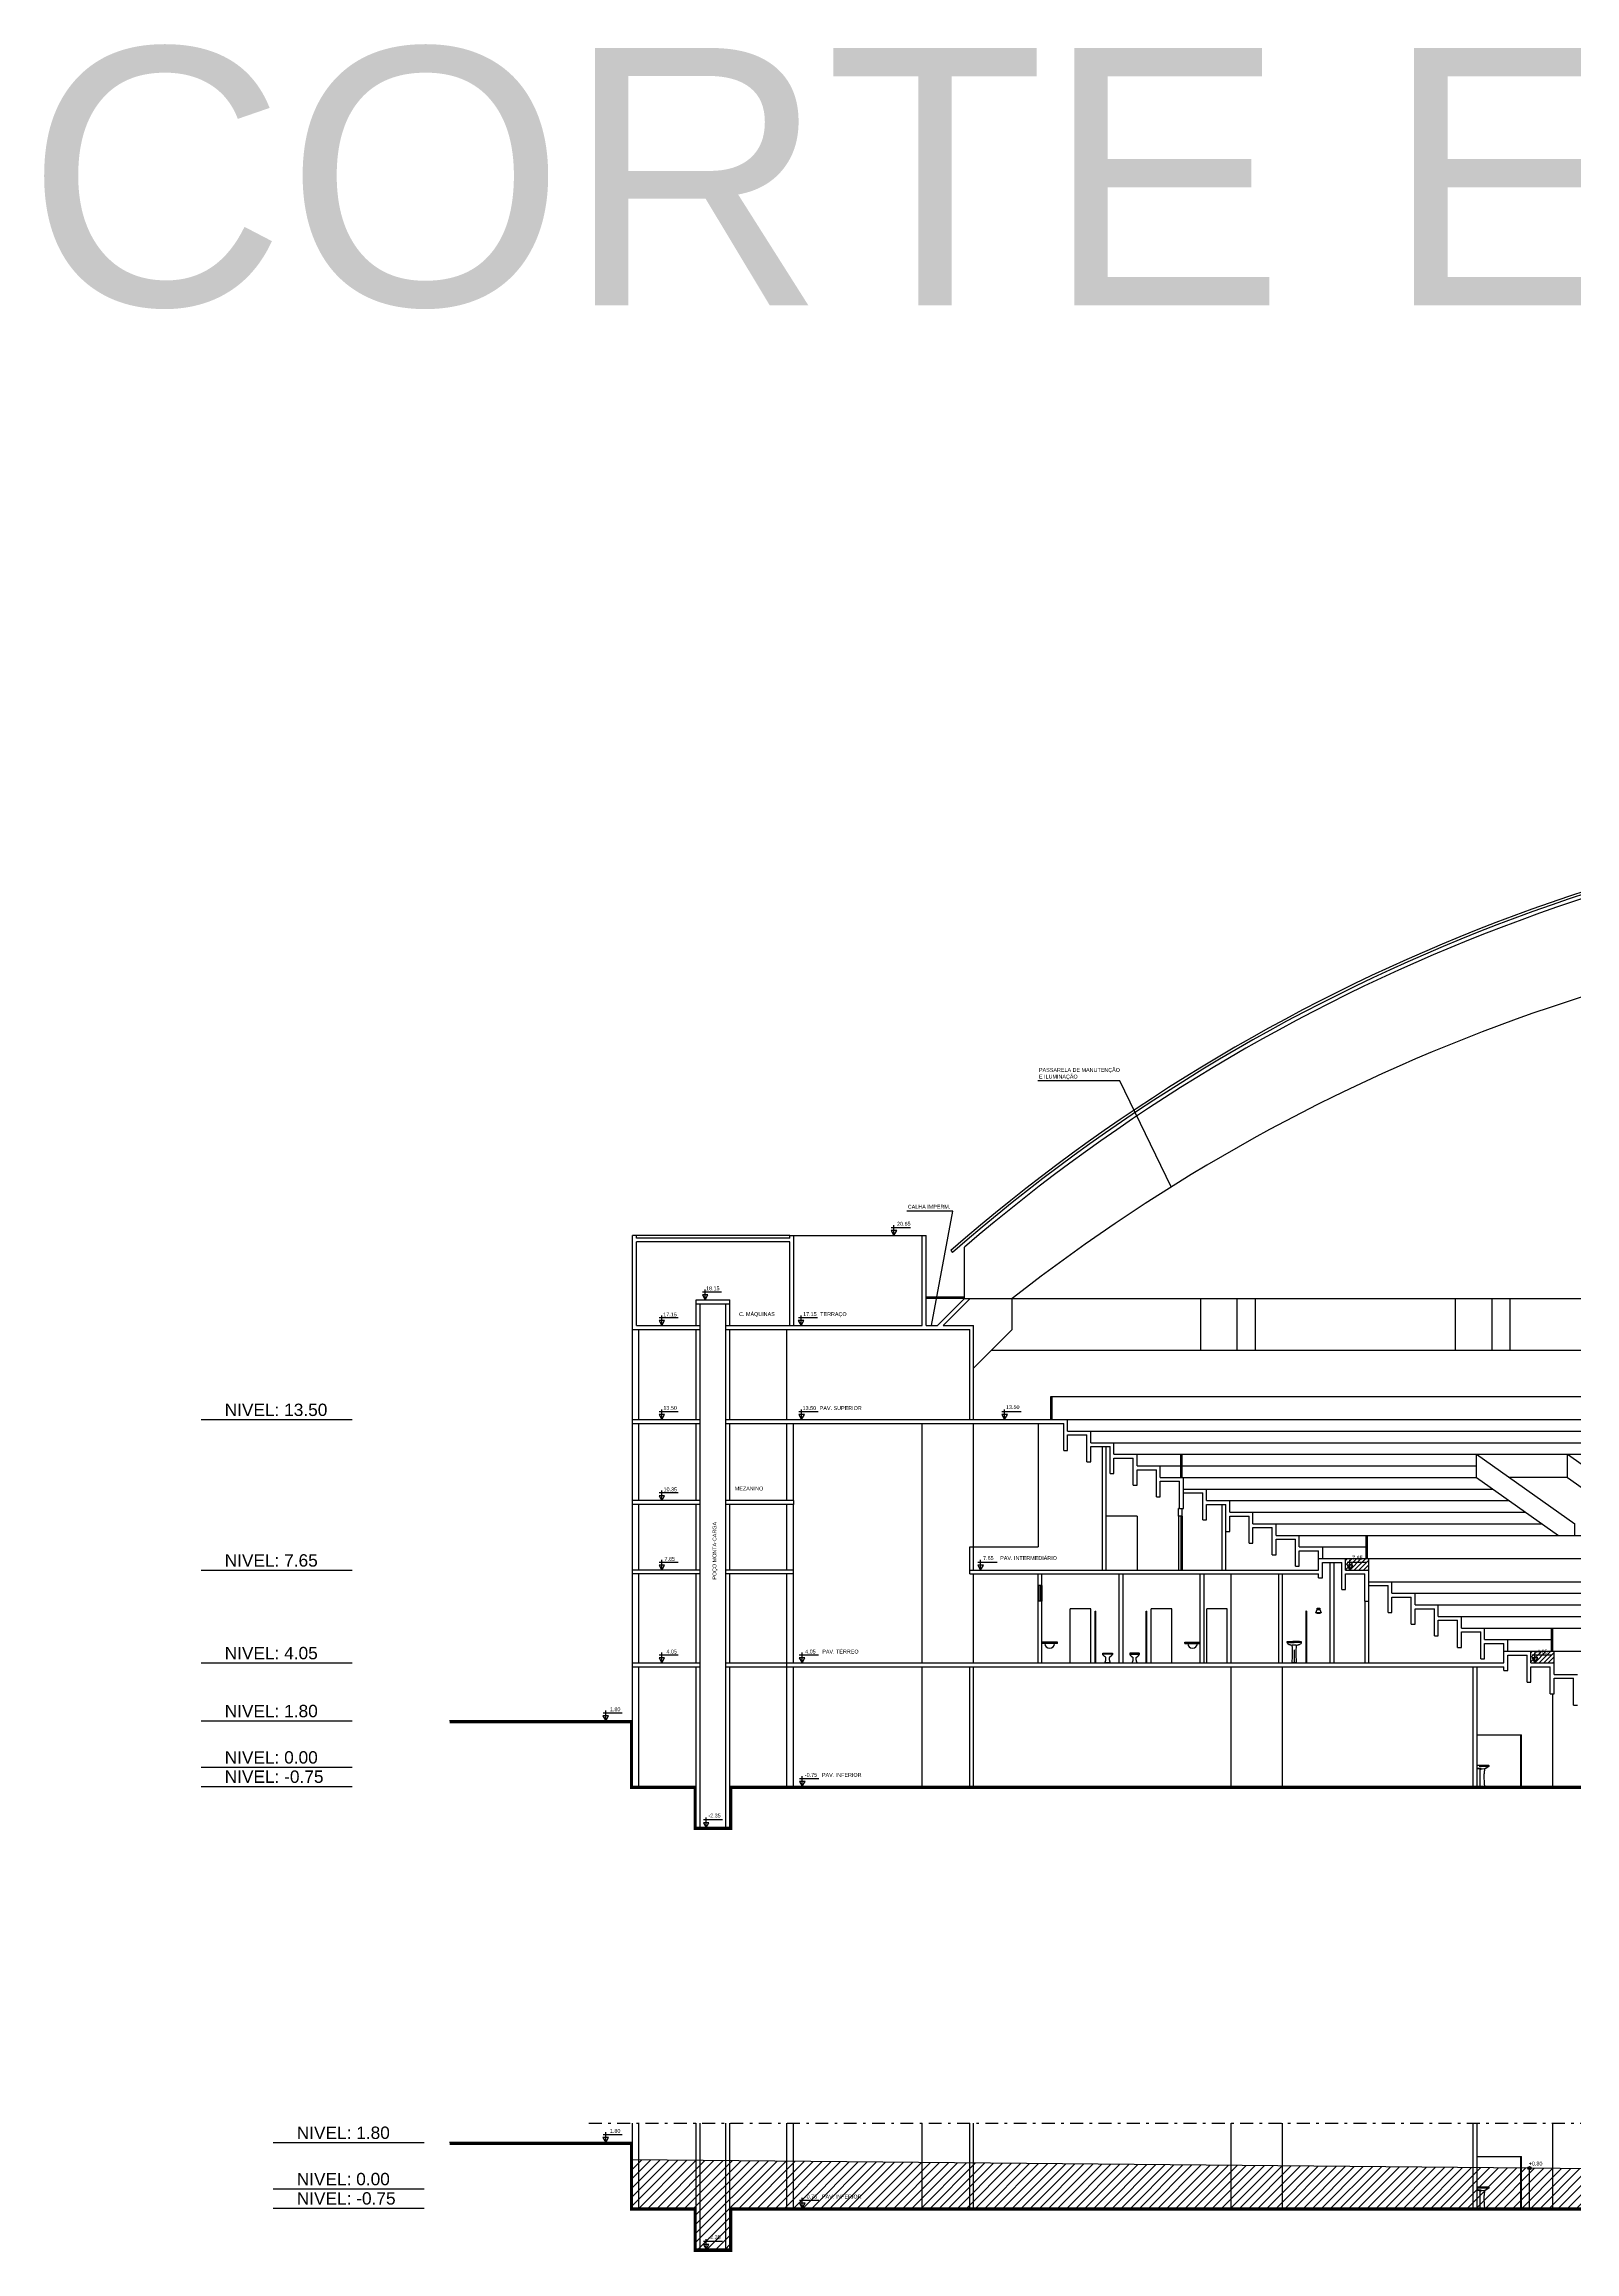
# Model space of a CAD drawing. Extents: x -748 to 161, y 105 to 425.
# Drawn here: x -359.4 to -299.9, y 211.8 to 297.6 of the extents above; entities that cross this region are included whole.
import ezdxf

# ---------------------------------------------------------------- set-up
doc = ezdxf.new("R2010")
doc.units = 0
doc.header["$LTSCALE"] = 2
doc.header["$MEASUREMENT"] = 0
doc.linetypes.add('DASHDOT', pattern=[1, 0.5, -0.25, 0, -0.25])
doc.layers.get('0').update_dxf_attribs({"linetype": 'CONTINUOUS'})
for name, color, linetype in [('01', 1, 'CONTINUOUS'), ('02', 2, 'CONTINUOUS'), ('03', 3, 'CONTINUOUS'), ('04', 4, 'CONTINUOUS'), ('ATERRO-CORTE', 1, 'CONTINUOUS'), ('HACHURAS-ARY', 9, 'CONTINUOUS'), ('NOVOSNIVEIS', 30, 'CONTINUOUS'), ('PAREDE-ALTA-ARY', 1, 'CONTINUOUS'), ('PUXA-CORTE', 153, 'CONTINUOUS'), ('TEXTO--0-20', 25, 'CONTINUOUS')]:
    doc.layers.add(name, color=color, linetype=linetype)
doc.styles.add('ARIAL', font='arial.ttf', dxfattribs={"height": 0.5})
doc.styles.add('REGUA60', font='arial.ttf')
pattern_1 = [(45, (-351.97184, 0), (-0.08838835, 0.08838835), [])]

# ---------------------------------------------------------------- blocks, each defined once
blk = doc.blocks.new('VASO-VIS')
blk.add_lwpolyline([(-0.047, 0), (-0.052, 0), (-0.058, 0), (-0.063, 0), (-0.069, 0), (-0.073, 0), (-0.078, 0), (-0.082, 0), (-0.085, 0), (-0.088, 0), (-0.09, 0), (-0.091, 0), (-0.092, 0), (-0.093, 0), (-0.094, 0), (-0.094, 0.001), (-0.095, 0.001), (-0.095, 0.001), (-0.096, 0.002), (-0.097, 0.002), (-0.097, 0.003), (-0.098, 0.004), (-0.098, 0.004), (-0.099, 0.005), (-0.099, 0.005), (-0.099, 0.006), (-0.099, 0.006), (-0.099, 0.007), (-0.099, 0.007), (-0.099, 0.007), (-0.099, 0.008), (-0.099, 0.009), (-0.099, 0.009), (-0.098, 0.01), (-0.098, 0.012), (-0.097, 0.013), (-0.097, 0.014), (-0.096, 0.015), (-0.095, 0.017), (-0.095, 0.018), (-0.094, 0.02), (-0.093, 0.021), (-0.093, 0.022), (-0.092, 0.024), (-0.092, 0.025), (-0.091, 0.026), (-0.091, 0.027), (-0.09, 0.029), (-0.089, 0.03), (-0.089, 0.031), (-0.088, 0.033), (-0.088, 0.034), (-0.087, 0.035), (-0.087, 0.036), (-0.086, 0.038), (-0.086, 0.039), (-0.085, 0.04), (-0.085, 0.041), (-0.085, 0.043), (-0.084, 0.044), (-0.084, 0.045), (-0.083, 0.046), (-0.083, 0.048), (-0.082, 0.049), (-0.082, 0.05), (-0.081, 0.051), (-0.081, 0.053), (-0.081, 0.054), (-0.08, 0.055), (-0.08, 0.056), (-0.079, 0.058), (-0.079, 0.059), (-0.078, 0.06), (-0.078, 0.061), (-0.078, 0.063), (-0.077, 0.064), (-0.077, 0.065), (-0.077, 0.066), (-0.076, 0.068), (-0.076, 0.069), (-0.075, 0.07), (-0.075, 0.071), (-0.075, 0.073), (-0.074, 0.074), (-0.074, 0.075), (-0.074, 0.076), (-0.073, 0.078), (-0.073, 0.079), (-0.073, 0.08), (-0.072, 0.081), (-0.072, 0.083), (-0.072, 0.084), (-0.071, 0.085), (-0.071, 0.086), (-0.071, 0.088), (-0.071, 0.089), (-0.07, 0.09), (-0.07, 0.091), (-0.07, 0.093), (-0.069, 0.094), (-0.069, 0.095), (-0.069, 0.096), (-0.069, 0.098), (-0.068, 0.099), (-0.068, 0.1), (-0.068, 0.101), (-0.068, 0.102), (-0.067, 0.104), (-0.067, 0.105), (-0.067, 0.106), (-0.067, 0.107), (-0.067, 0.109), (-0.066, 0.11), (-0.066, 0.111), (-0.066, 0.113), (-0.066, 0.114), (-0.066, 0.115), (-0.065, 0.116), (-0.065, 0.117), (-0.065, 0.119), (-0.065, 0.12), (-0.065, 0.121), (-0.065, 0.122), (-0.064, 0.124), (-0.064, 0.125), (-0.064, 0.126), (-0.064, 0.128), (-0.064, 0.129), (-0.063, 0.13), (-0.063, 0.131), (-0.063, 0.133), (-0.063, 0.134), (-0.063, 0.135), (-0.063, 0.136), (-0.063, 0.138), (-0.063, 0.139), (-0.062, 0.14), (-0.062, 0.141), (-0.062, 0.142), (-0.062, 0.144), (-0.062, 0.145), (-0.062, 0.146), (-0.062, 0.147), (-0.062, 0.149), (-0.062, 0.15), (-0.062, 0.151), (-0.062, 0.152), (-0.062, 0.154), (-0.062, 0.155), (-0.062, 0.156), (-0.062, 0.158), (-0.062, 0.159), (-0.061, 0.16), (-0.061, 0.161), (-0.061, 0.163), (-0.061, 0.164), (-0.061, 0.165), (-0.061, 0.166), (-0.061, 0.168), (-0.061, 0.169), (-0.061, 0.17), (-0.062, 0.171), (-0.062, 0.172), (-0.062, 0.174), (-0.062, 0.175), (-0.062, 0.176), (-0.062, 0.177), (-0.062, 0.179), (-0.062, 0.18), (-0.062, 0.181), (-0.062, 0.182), (-0.062, 0.184), (-0.062, 0.185), (-0.062, 0.186), (-0.062, 0.188), (-0.063, 0.189), (-0.063, 0.19), (-0.063, 0.191), (-0.063, 0.193), (-0.064, 0.194), (-0.064, 0.195), (-0.064, 0.196), (-0.065, 0.198), (-0.065, 0.199), (-0.066, 0.2), (-0.066, 0.201), (-0.066, 0.202), (-0.067, 0.204), (-0.067, 0.205), (-0.068, 0.206), (-0.068, 0.207), (-0.069, 0.208), (-0.07, 0.209), (-0.07, 0.21), (-0.071, 0.211), (-0.071, 0.212), (-0.072, 0.212), (-0.073, 0.213), (-0.074, 0.214), (-0.074, 0.215), (-0.075, 0.216), (-0.076, 0.217), (-0.077, 0.218), (-0.078, 0.219), (-0.08, 0.22), (-0.081, 0.221), (-0.082, 0.222), (-0.084, 0.224), (-0.085, 0.225), (-0.087, 0.226), (-0.089, 0.227), (-0.091, 0.228), (-0.093, 0.23), (-0.095, 0.231), (-0.098, 0.233), (-0.101, 0.235), (-0.105, 0.238), (-0.11, 0.241), (-0.114, 0.245), (-0.12, 0.249), (-0.125, 0.254), (-0.131, 0.258), (-0.136, 0.263), (-0.142, 0.269), (-0.147, 0.274), (-0.153, 0.28), (-0.158, 0.286), (-0.163, 0.292), (-0.167, 0.298), (-0.171, 0.303), (-0.175, 0.308), (-0.178, 0.313), (-0.181, 0.317), (-0.183, 0.321), (-0.184, 0.324), (-0.186, 0.326), (-0.186, 0.328), (-0.187, 0.33), (-0.187, 0.331), (-0.188, 0.332), (-0.188, 0.333), (-0.188, 0.333), (-0.188, 0.334), (-0.188, 0.334), (-0.188, 0.335), (-0.188, 0.336), (-0.188, 0.336), (-0.188, 0.337), (-0.187, 0.339), (-0.187, 0.34), (-0.187, 0.342), (-0.187, 0.344), (-0.187, 0.346), (-0.187, 0.348), (-0.186, 0.351), (-0.186, 0.353), (-0.186, 0.355), (-0.186, 0.358), (-0.185, 0.36), (-0.185, 0.362), (-0.185, 0.364), (-0.185, 0.366), (-0.185, 0.367), (-0.184, 0.369), (-0.184, 0.37), (-0.184, 0.371), (-0.184, 0.372), (-0.184, 0.373), (-0.184, 0.374), (-0.184, 0.375), (-0.184, 0.375), (-0.183, 0.376), (-0.183, 0.376), (-0.183, 0.377), (-0.183, 0.377), (-0.182, 0.378), (-0.182, 0.378), (-0.181, 0.378), (-0.181, 0.379), (-0.18, 0.379), (-0.18, 0.379), (-0.179, 0.38), (-0.179, 0.38), (-0.177, 0.38), (-0.174, 0.38), (-0.171, 0.38), (-0.165, 0.38), (-0.157, 0.38), (-0.147, 0.38), (-0.135, 0.38), (-0.12, 0.38), (-0.103, 0.38), (-0.084, 0.38), (-0.064, 0.38), (-0.044, 0.38), (-0.022, 0.38), (0, 0.38), (0.021, 0.38), (0.043, 0.38), (0.063, 0.38), (0.083, 0.38), (0.101, 0.38), (0.118, 0.38), (0.133, 0.38), (0.145, 0.38), (0.155, 0.38), (0.163, 0.38), (0.169, 0.38), (0.173, 0.38), (0.176, 0.38), (0.178, 0.38), (0.179, 0.38), (0.18, 0.379), (0.181, 0.379), (0.182, 0.379), (0.182, 0.378), (0.183, 0.378), (0.183, 0.378), (0.184, 0.377), (0.184, 0.377), (0.184, 0.376), (0.185, 0.376), (0.185, 0.375), (0.185, 0.375), (0.185, 0.374), (0.185, 0.373), (0.185, 0.372), (0.185, 0.371), (0.186, 0.37), (0.186, 0.368), (0.186, 0.367), (0.186, 0.365), (0.186, 0.363), (0.186, 0.361), (0.187, 0.358), (0.187, 0.356), (0.187, 0.354), (0.187, 0.352), (0.188, 0.35), (0.188, 0.348), (0.188, 0.346), (0.188, 0.344), (0.188, 0.342), (0.188, 0.341), (0.189, 0.34), (0.189, 0.338), (0.189, 0.337), (0.189, 0.337), (0.189, 0.336), (0.189, 0.335), (0.189, 0.334), (0.189, 0.334), (0.189, 0.333), (0.189, 0.332), (0.188, 0.331), (0.188, 0.33), (0.188, 0.328), (0.187, 0.326), (0.185, 0.324), (0.184, 0.321), (0.182, 0.317), (0.179, 0.313), (0.176, 0.308), (0.172, 0.303), (0.168, 0.298), (0.164, 0.292), (0.159, 0.286), (0.154, 0.28), (0.149, 0.274), (0.143, 0.269), (0.137, 0.263), (0.132, 0.258), (0.126, 0.254), (0.121, 0.249), (0.116, 0.245), (0.111, 0.241), (0.106, 0.238), (0.103, 0.235), (0.099, 0.233), (0.096, 0.231), (0.094, 0.23), (0.092, 0.228), (0.09, 0.227), (0.088, 0.226), (0.086, 0.225), (0.085, 0.224), (0.083, 0.222), (0.082, 0.221), (0.081, 0.22), (0.08, 0.219), (0.078, 0.218), (0.077, 0.217), (0.076, 0.216), (0.076, 0.215), (0.075, 0.214), (0.074, 0.213), (0.073, 0.212), (0.073, 0.212), (0.072, 0.211), (0.071, 0.21), (0.071, 0.209), (0.07, 0.208), (0.07, 0.207), (0.069, 0.206), (0.069, 0.205), (0.068, 0.204), (0.068, 0.202), (0.067, 0.201), (0.067, 0.2), (0.066, 0.199), (0.066, 0.198), (0.066, 0.196), (0.065, 0.195), (0.065, 0.194), (0.065, 0.193), (0.064, 0.191), (0.064, 0.19), (0.064, 0.189), (0.064, 0.188), (0.063, 0.186), (0.063, 0.185), (0.063, 0.184), (0.063, 0.182), (0.063, 0.181), (0.063, 0.18), (0.063, 0.179), (0.063, 0.177), (0.063, 0.176), (0.063, 0.175), (0.063, 0.174), (0.063, 0.172), (0.063, 0.171), (0.063, 0.17), (0.063, 0.169), (0.063, 0.168), (0.063, 0.166), (0.063, 0.165), (0.063, 0.164), (0.063, 0.163), (0.063, 0.161), (0.063, 0.16), (0.063, 0.159), (0.063, 0.158), (0.063, 0.156), (0.063, 0.155), (0.063, 0.154), (0.063, 0.152), (0.063, 0.151), (0.063, 0.15), (0.063, 0.149), (0.063, 0.147), (0.063, 0.146), (0.063, 0.145), (0.063, 0.144), (0.063, 0.142), (0.064, 0.141), (0.064, 0.14), (0.064, 0.139), (0.064, 0.138), (0.064, 0.136), (0.064, 0.135), (0.064, 0.134), (0.064, 0.133), (0.065, 0.131), (0.065, 0.13), (0.065, 0.129), (0.065, 0.128), (0.065, 0.126), (0.065, 0.125), (0.066, 0.124), (0.066, 0.122), (0.066, 0.121), (0.066, 0.12), (0.066, 0.119), (0.066, 0.117), (0.067, 0.116), (0.067, 0.115), (0.067, 0.114), (0.067, 0.113), (0.067, 0.111), (0.068, 0.11), (0.068, 0.109), (0.068, 0.107), (0.068, 0.106), (0.068, 0.105), (0.069, 0.104), (0.069, 0.102), (0.069, 0.101), (0.069, 0.1), (0.07, 0.099), (0.07, 0.098), (0.07, 0.096), (0.07, 0.095), (0.071, 0.094), (0.071, 0.093), (0.071, 0.091), (0.072, 0.09), (0.072, 0.089), (0.072, 0.088), (0.072, 0.086), (0.073, 0.085), (0.073, 0.084), (0.073, 0.083), (0.073, 0.081), (0.074, 0.08), (0.074, 0.079), (0.074, 0.078), (0.075, 0.076), (0.075, 0.075), (0.075, 0.074), (0.076, 0.073), (0.076, 0.071), (0.077, 0.07), (0.077, 0.069), (0.077, 0.068), (0.078, 0.066), (0.078, 0.065), (0.078, 0.064), (0.079, 0.063), (0.079, 0.061), (0.08, 0.06), (0.08, 0.059), (0.08, 0.058), (0.081, 0.056), (0.081, 0.055), (0.082, 0.054), (0.082, 0.053), (0.083, 0.051), (0.083, 0.05), (0.084, 0.049), (0.084, 0.048), (0.084, 0.046), (0.085, 0.045), (0.085, 0.044), (0.086, 0.043), (0.086, 0.041), (0.087, 0.04), (0.087, 0.039), (0.088, 0.038), (0.088, 0.036), (0.089, 0.035), (0.089, 0.034), (0.09, 0.033), (0.09, 0.031), (0.091, 0.03), (0.091, 0.029), (0.092, 0.027), (0.092, 0.026), (0.093, 0.025), (0.093, 0.024), (0.094, 0.022), (0.095, 0.021), (0.095, 0.02), (0.096, 0.018), (0.097, 0.017), (0.097, 0.015), (0.098, 0.014), (0.098, 0.013), (0.099, 0.012), (0.099, 0.01), (0.1, 0.009), (0.1, 0.009), (0.1, 0.008), (0.101, 0.007), (0.101, 0.007), (0.101, 0.007), (0.101, 0.006), (0.1, 0.006), (0.1, 0.005), (0.1, 0.005), (0.099, 0.004), (0.099, 0.004), (0.098, 0.003), (0.098, 0.002), (0.097, 0.002), (0.096, 0.001), (0.095, 0.001), (0.094, 0.001), (0.094, 0), (0.093, 0), (0.091, 0), (0.09, 0), (0.088, 0), (0.085, 0), (0.082, 0), (0.079, 0), (0.075, 0), (0.071, 0), (0.066, 0), (0.061, 0), (0.055, 0), (0.05, 0), (0.045, 0), (0.039, 0), (0.034, 0), (0.028, 0), (0.022, 0), (0.017, 0), (0.011, 0), (0.006, 0), (0, 0), (-0.006, 0), (-0.012, 0), (-0.017, 0), (-0.023, 0), (-0.029, 0), (-0.035, 0), (-0.041, 0)], close=True)
at = {"color": 2}
blk.add_lwpolyline([(0.189, 0.33), (0.001, 0.33), (-0.188, 0.33)], dxfattribs=at)
blk = doc.blocks.new('LAVA-LAT')
blk.add_lwpolyline([(0.303, 0.681), (0.302, 0.679, -0.226835), (0.3, 0.678), (0.294, 0.677), (0.29, 0.65), (0.285, 0.62), (0.28, 0.58), (0.275, 0.53), (0.273, 0.5), (0.27, 0.46), (0.268, 0.4), (0.268, 0.36), (0.269, 0.3), (0.274, 0.2), (0.28, 0.1), (0.288, 0.005, -0.437793), (0.283, 0), (0.128, 0), (0.128, 0.639, -0.146198), (0.114, 0.663), (0.109, 0.688, 0.06915), (0.022, 0.681), (0.007, 0.681), (0, 0.681), (0, 0.829), (0.021, 0.829, -0.119175), (0.023, 0.828, 0.106105), (0.06, 0.819), (0.451, 0.819, -0.314645), (0.458, 0.814), (0.467, 0.789, -0.215564), (0.466, 0.785), (0.46, 0.78), (0.42, 0.75), (0.4, 0.736), (0.39, 0.73), (0.34, 0.7), (0.32, 0.69), (0.308, 0.684, 0.137424)], format="xyb", close=True)
at = {"color": 2}
for points in [[(0.158, 0.692, 0.135478), (0.125, 0.697), (0.01, 0.697), (0.01, 0.684, -0.414214), (0.007, 0.681)], [(0.125, 0.68), (0.125, 0.678, 0.414214), (0.135, 0.668, 0.414214)], [(0.294, 0.677), (0.195, 0.668), (0.133, 0.668, 0.414214), (0.128, 0.663), (0.128, 0.639)]]:
    blk.add_lwpolyline(points, format="xyb", dxfattribs=at)
blk.add_lwpolyline([(0.077, 0.788), (0.467, 0.788)], dxfattribs=at)
blk.add_arc((0.107, 0.642), 0.0457, 51.30953, 88.0442, dxfattribs=at)
blk = doc.blocks.new('CHUV-FRE')
for p, q in [((-0.05, 0.025), (0.05, 0.025)), ((-0.05, -0.025), (-0.05, 0.025)), ((0.05, 0.025), (0.05, -0.025)), ((-0.1, -0.156), (-0.05, -0.025)), ((0.1, -0.156), (-0.1, -0.156)), ((-0.1, -0.156), (-0.1, -0.164)), ((-0.05, -0.025), (0.05, -0.025)), ((0.05, -0.025), (0.1, -0.156)), ((0.1, -0.164), (0.1, -0.156))]:
    blk.add_line(p, q)
blk.add_arc((0, 0.297), 0.472, 257.77607, 282.22393)
blk = doc.blocks.new('LAVA-VIS')
at = {"color": 2}
blk.add_line((-0.2, 0.825), (0, 0.825), dxfattribs=at)
for points in [[(-0.089, 0.678, -0.012678), (-0.095, 0.678, -0.063987), (-0.099, 0.678, -0.005486), (-0.15, 0.69, -0.021251), (-0.174, 0.697, -0.014146), (-0.21, 0.71, -0.22714), (-0.276, 0.791, -0.197038), (-0.276, 0.799), (-0.268, 0.822, -0.322823), (-0.263, 0.825), (-0.2, 0.825), (-0.14, 0.83), (-0.1, 0.832), (-0.05, 0.835), (0, 0.835), (0.05, 0.835), (0.1, 0.832), (0.14, 0.83), (0.2, 0.825), (0.263, 0.825, -0.322823), (0.268, 0.822), (0.276, 0.799, -0.197038), (0.276, 0.791, -0.22714), (0.21, 0.71, -0.014146), (0.174, 0.697, -0.021251), (0.15, 0.69, -0.005486), (0.099, 0.678, -0.063987), (0.095, 0.678, -0.012678), (0.089, 0.678)], [(0.087, 0.679), (0.078, 0.64), (0.073, 0.61), (0.07, 0.58), (0.067, 0.53), (0.065, 0.5), (0.065, 0.49), (0.063, 0.43), (0.062, 0.4), (0.062, 0.35), (0.063, 0.3), (0.065, 0.25), (0.067, 0.21), (0.07, 0.16), (0.075, 0.1), (0.08, 0.05), (0.084, 0.005, -0.443716), (0.079, 0), (0, 0), (-0.079, 0, -0.443716), (-0.084, 0.005), (-0.08, 0.05), (-0.075, 0.1), (-0.07, 0.16), (-0.067, 0.21), (-0.065, 0.25), (-0.063, 0.3), (-0.062, 0.35), (-0.062, 0.4), (-0.063, 0.43), (-0.065, 0.49), (-0.065, 0.5), (-0.067, 0.53), (-0.07, 0.58), (-0.073, 0.61), (-0.078, 0.64), (-0.087, 0.679)]]:
    blk.add_lwpolyline(points, format="xyb")
for points in [[(-0.277, 0.795), (0, 0.795)], [(0.2, 0.825), (0, 0.825)], [(0.277, 0.795), (0, 0.795)]]:
    blk.add_lwpolyline(points, dxfattribs=at)
blk.add_lwpolyline([(0.089, 0.678, 0.003787), (0.07, 0.68, 0.008379), (0.039, 0.682, 0.006812), (0, 0.683, 0.006812), (-0.039, 0.682, 0.008379), (-0.07, 0.68, 0.003787), (-0.089, 0.678, -0.012678)], format="xyb", dxfattribs=at)

msp = doc.modelspace()

# ---------------------------------------------------------------- hatches: boundary and pattern name
at = {"layer": '02', "ltscale": 0.5}
h = msp.add_hatch(dxfattribs=at)
h.set_pattern_fill('ANSI31', color=256, style=0)
h.set_pattern_definition(pattern_1)
h.paths.add_polyline_path([(-300.784, 234.678), (-300.738, 234.678), (-300.738, 235.128), (-300.784, 235.128)])
h.paths.add_polyline_path([(-300.784, 235.128), (-301.638, 235.128), (-301.638, 234.678), (-300.784, 234.678)])
h.paths.add_polyline_path([(-301.582, 234.744), (-301.108, 234.744), (-301.108, 234.974), (-301.582, 234.974)], flags=24)
at = {"layer": 'ATERRO-CORTE', "ltscale": 0.5}
h = msp.add_hatch(dxfattribs=at)
h.set_pattern_fill('ANSI31', color=256, scale=2, style=0)
h.paths.add_polyline_path([(-336.584, 215.376), (-336.584, 213.448), (-334.109, 213.448), (-334.109, 211.848), (-332.709, 211.848), (-332.709, 213.448), (-209.891, 213.448), (-209.891, 213.668), (-203.941, 213.668), (-203.941, 214.448), (-221.627, 214.448, -1), (-221.754, 214.448), (-251.627, 214.448, -1.006018), (-251.754, 214.449), (-301.629, 215.047, -0.998701), (-301.755, 215.049)])
h.paths.add_polyline_path([(-329.833, 213.689), (-329.942, 213.5), (-330.05, 213.689)], flags=16)
h.paths.add_polyline_path([(-299.684, 213.689), (-299.467, 213.689), (-299.575, 213.5)], flags=16)
h.paths.add_polyline_path([(-333.566, 212.089), (-333.675, 211.9), (-333.783, 212.089)], flags=16)
h.paths.add_polyline_path([(-275.116, 214.439), (-274.898, 214.439), (-275.007, 214.25)], flags=16)
h.paths.add_polyline_path([(-241.888, 213.689), (-241.67, 213.689), (-241.779, 213.5)], flags=16)
h.paths.add_polyline_path([(-224.739, 213.689), (-224.521, 213.689), (-224.63, 213.5)], flags=16)
h.paths.add_polyline_path([(-274.34, 214.574), (-272.443, 214.574), (-272.443, 214.821), (-274.34, 214.821)], flags=24)
h.paths.add_polyline_path([(-272.378, 214.525), (-269.779, 214.525), (-269.779, 214.873), (-272.378, 214.873)], flags=24)
h.paths.add_polyline_path([(-274.898, 214.586), (-274.432, 214.586), (-274.432, 214.816), (-274.898, 214.816)], flags=24)
h.paths.add_polyline_path([(-213.955, 213.863), (-213.125, 213.863), (-213.125, 214.088), (-213.955, 214.088)], flags=24)
h.paths.add_polyline_path([(-213.955, 213.863), (-213.125, 213.863), (-213.125, 214.088), (-213.955, 214.088)], flags=8)
h.paths.add_polyline_path([(-224.552, 213.836), (-224.013, 213.836), (-224.013, 214.066), (-224.552, 214.066)], flags=24)
h.paths.add_polyline_path([(-226.508, 213.827), (-224.887, 213.827), (-224.887, 214.06), (-226.508, 214.06)], flags=24)
h.paths.add_polyline_path([(-241.711, 213.827), (-241.172, 213.827), (-241.172, 214.057), (-241.711, 214.057)], flags=24)
h.paths.add_polyline_path([(-239.611, 213.827), (-237.989, 213.827), (-237.989, 214.06), (-239.611, 214.06)], flags=24)
h.paths.add_polyline_path([(-243.785, 213.969), (-242.954, 213.969), (-242.954, 214.194), (-243.785, 214.194)], flags=24)
h.paths.add_polyline_path([(-299.525, 213.836), (-298.986, 213.836), (-298.986, 214.066), (-299.525, 214.066)], flags=24)
h.paths.add_polyline_path([(-329.873, 213.827), (-329.334, 213.827), (-329.334, 214.057), (-329.873, 214.057)], flags=24)
h.paths.add_polyline_path([(-329.225, 213.827), (-327.603, 213.827), (-327.603, 214.06), (-329.225, 214.06)], flags=24)
h.paths.add_polyline_path([(-333.618, 212.25), (-333.079, 212.25), (-333.079, 212.48), (-333.618, 212.48)], flags=24)
at = {"layer": 'HACHURAS-ARY', "ltscale": 0.5}
h = msp.add_hatch(dxfattribs=at)
h.set_pattern_fill('ANSI31', color=256, style=0)
h.set_pattern_definition(pattern_1)
h.paths.add_polyline_path([(-308.838, 238.728), (-308.838, 238.278), (-307.938, 238.278), (-307.938, 238.728)])
h.paths.add_polyline_path([(-308.776, 238.344), (-308.308, 238.344), (-308.308, 238.574), (-308.776, 238.574)], flags=24)

# ---------------------------------------------------------------- linework, layer by layer
at = {"ltscale": 0.5}
for p, q in [((-324.175, 250.69), (-324.11, 250.615)), ((-320.238, 245.028), (-220.238, 245.028)), ((-353.29, 244.128), (-347.423, 244.128)), ((-353.29, 238.278), (-347.423, 238.278)), ((-353.29, 234.678), (-347.423, 234.678)), ((-353.29, 232.428), (-347.423, 232.428)), ((-353.29, 230.628), (-347.423, 230.628)), ((-353.29, 229.878), (-347.423, 229.878)), ((-350.492, 216.048), (-344.624, 216.048)), ((-350.492, 214.248), (-344.624, 214.248)), ((-350.492, 213.498), (-344.624, 213.498))]:
    msp.add_line(p, q, dxfattribs=at)
msp.add_line((-323.634, 248.828), (-323.634, 250.828))
for centre, radius, start, end in [((-277.658, 197.351), 70.774, 92.0919, 131.09222), ((-277.658, 197.351), 70.674, 92.0919, 131.09222), ((-277.658, 197.351), 70.524, 92.09635, 130.68744), ((-278.335, 193.519), 70.334, 91.55022, 128.15272)]:
    msp.add_arc(centre, radius, start, end, dxfattribs=at)
at = {"layer": '01', "ltscale": 0.5}
for p, q in [((-303.754, 242.778), (-299.936, 240.078)), ((-303.754, 242.778), (-300.219, 242.778)), ((-303.754, 241.878), (-303.754, 242.778)), ((-300.219, 242.778), (-296.4, 240.078)), ((-300.219, 241.878), (-300.219, 242.778)), ((-303.754, 241.878), (-300.572, 239.628)), ((-300.219, 241.878), (-302.482, 241.878)), ((-300.219, 241.878), (-297.037, 239.628)), ((-307.988, 239.628), (-232.488, 239.628)), ((-299.936, 239.628), (-299.936, 240.078)), ((-308.838, 238.728), (-307.938, 238.728)), ((-307.938, 238.728), (-298.027, 238.728)), ((-307.938, 238.278), (-307.938, 238.728)), ((-300.788, 236.028), (-239.688, 236.028)), ((-301.638, 235.128), (-300.738, 235.128)), ((-300.738, 235.128), (-239.738, 235.128)), ((-300.738, 234.678), (-300.738, 235.128))]:
    msp.add_line(p, q, dxfattribs=at)
at = {"layer": '02', "ltscale": 0.5}
for p, q in [((-330.424, 251.278), (-336.384, 251.278)), ((-330.274, 251.278), (-325.284, 251.278)), ((-323.634, 248.878), (-325.134, 248.878)), ((-325.034, 248.828), (-325.134, 248.828)), ((-325.084, 248.828), (-325.084, 248.878)), ((-325.034, 248.828), (-325.034, 248.878)), ((-323.634, 248.828), (-325.034, 248.828)), ((-324.984, 248.828), (-324.984, 248.878)), ((-324.934, 248.828), (-324.934, 248.878)), ((-324.884, 248.828), (-324.884, 248.878)), ((-324.834, 248.828), (-324.834, 248.878)), ((-324.784, 248.828), (-324.784, 248.878)), ((-324.734, 248.828), (-324.734, 248.878)), ((-324.684, 248.828), (-324.684, 248.878)), ((-324.634, 248.828), (-324.634, 248.878)), ((-324.584, 248.828), (-324.584, 248.878)), ((-324.534, 248.828), (-324.534, 248.878)), ((-324.484, 248.828), (-324.484, 248.878)), ((-324.434, 248.828), (-324.434, 248.878)), ((-324.384, 248.828), (-324.384, 248.878)), ((-324.334, 248.828), (-324.334, 248.878)), ((-324.284, 248.828), (-324.284, 248.878)), ((-324.234, 248.828), (-324.234, 248.878)), ((-324.184, 248.828), (-324.184, 248.878)), ((-324.134, 248.828), (-324.134, 248.878)), ((-324.084, 248.828), (-324.084, 248.878)), ((-324.034, 248.828), (-324.034, 248.878)), ((-323.984, 248.828), (-323.984, 248.878)), ((-323.934, 248.828), (-323.934, 248.878)), ((-323.884, 248.828), (-323.884, 248.878)), ((-323.834, 248.828), (-323.834, 248.878)), ((-323.784, 248.828), (-323.784, 248.878)), ((-323.734, 248.828), (-323.734, 248.878)), ((-323.684, 248.828), (-323.684, 248.878)), ((-321.784, 248.828), (-218.691, 248.828)), ((-314.465, 246.828), (-314.465, 248.828)), ((-313.051, 246.828), (-313.051, 248.828)), ((-312.344, 246.828), (-312.344, 248.828)), ((-304.565, 246.828), (-304.565, 248.828)), ((-303.151, 246.828), (-303.151, 248.828)), ((-302.444, 246.828), (-302.444, 248.828)), ((-330.534, 244.128), (-330.534, 247.628)), ((-322.584, 246.828), (-217.891, 246.828)), ((-325.284, 234.678), (-325.284, 243.978)), ((-323.284, 239.178), (-323.284, 243.978)), ((-320.784, 243.978), (-320.784, 239.178)), ((-319.638, 244.128), (-220.838, 244.128)), ((-318.738, 243.678), (-221.738, 243.678)), ((-317.838, 243.228), (-222.638, 243.228)), ((-316.938, 242.778), (-315.238, 242.778)), ((-315.188, 242.778), (-303.754, 242.778)), ((-300.219, 242.778), (-240.256, 242.778)), ((-316.038, 242.328), (-315.238, 242.328)), ((-315.188, 242.328), (-303.754, 242.328)), ((-315.138, 241.878), (-303.754, 241.878)), ((-314.238, 241.428), (-303.118, 241.428)), ((-313.338, 240.978), (-302.482, 240.978)), ((-316.934, 240.378), (-318.134, 240.378)), ((-316.934, 240.378), (-316.934, 238.278)), ((-315.334, 240.378), (-315.334, 238.278)), ((-315.234, 240.378), (-315.234, 238.278)), ((-315.184, 240.378), (-315.184, 238.278)), ((-312.438, 240.528), (-301.845, 240.528)), ((-311.538, 240.078), (-301.209, 240.078)), ((-310.638, 239.628), (-308.038, 239.628)), ((-323.284, 239.178), (-320.784, 239.178)), ((-309.738, 239.178), (-308.038, 239.178)), ((-323.284, 234.678), (-323.284, 238.128)), ((-320.784, 237.078), (-320.784, 237.678)), ((-320.734, 237.078), (-320.734, 237.678)), ((-320.684, 237.678), (-320.684, 237.078)), ((-320.634, 237.678), (-320.634, 237.078)), ((-313.284, 234.678), (-313.284, 238.128)), ((-307.038, 237.828), (-298.027, 237.828)), ((-318.734, 236.778), (-319.534, 236.778)), ((-319.534, 234.678), (-319.534, 236.778)), ((-318.734, 234.678), (-318.734, 236.778)), ((-318.564, 236.678), (-318.534, 236.678)), ((-318.564, 234.678), (-318.564, 236.678)), ((-318.534, 234.678), (-318.534, 236.678)), ((-316.584, 234.678), (-316.584, 236.678)), ((-316.584, 236.678), (-316.554, 236.678)), ((-316.554, 234.678), (-316.554, 236.678)), ((-315.584, 236.778), (-316.384, 236.778)), ((-316.384, 234.678), (-316.384, 236.778)), ((-315.584, 234.678), (-315.584, 236.778)), ((-314.234, 234.678), (-314.234, 236.778)), ((-313.434, 236.778), (-314.234, 236.778)), ((-313.434, 234.678), (-313.434, 236.778)), ((-310.354, 236.678), (-310.384, 236.678)), ((-310.384, 236.678), (-310.384, 234.678)), ((-310.354, 236.678), (-310.354, 234.678)), ((-306.138, 237.378), (-297.39, 237.378)), ((-305.238, 236.928), (-296.754, 236.928)), ((-304.338, 236.478), (-296.118, 236.478)), ((-303.438, 236.028), (-300.838, 236.028)), ((-320.034, 235.478), (-320.634, 235.478)), ((-320.034, 235.428), (-320.634, 235.428)), ((-320.034, 235.428), (-320.034, 235.478)), ((-315.084, 235.428), (-315.084, 235.478)), ((-315.084, 235.478), (-314.484, 235.478)), ((-315.084, 235.428), (-314.484, 235.428)), ((-310.834, 235.179), (-310.834, 234.678)), ((-302.538, 235.578), (-300.838, 235.578)), ((-325.284, 229.878), (-325.284, 234.528)), ((-300.784, 229.878), (-300.784, 233.478)), ((-303.734, 231.878), (-302.004, 231.878)), ((-302.034, 229.878), (-302.034, 231.878)), ((-302.004, 229.878), (-302.004, 231.878)), ((-325.284, 213.498), (-325.284, 216.8)), ((-300.784, 213.498), (-300.784, 216.8)), ((-303.734, 215.498), (-302.004, 215.498)), ((-302.034, 213.498), (-302.034, 215.498)), ((-302.004, 213.498), (-302.004, 215.498))]:
    msp.add_line(p, q, dxfattribs=at)
for centre, end in [((-320.334, 235.428), 360), ((-314.784, 235.428), 0)]:
    msp.add_arc(centre, 0.187, 180, end, dxfattribs=at)
at = {"layer": '03', "ltscale": 0.5}
for p, q in [((-336.534, 247.628), (-336.534, 251.278)), ((-336.384, 251.278), (-336.534, 251.278)), ((-336.384, 251.178), (-336.384, 251.278)), ((-330.424, 251.178), (-330.424, 251.278)), ((-330.424, 251.278), (-330.274, 251.278)), ((-330.274, 247.778), (-330.274, 251.278)), ((-325.284, 247.778), (-325.284, 251.278)), ((-325.284, 251.278), (-325.134, 251.278)), ((-325.134, 247.778), (-325.134, 251.278)), ((-330.424, 251.178), (-336.384, 251.178)), ((-336.384, 247.778), (-336.384, 251.028)), ((-330.424, 251.028), (-336.384, 251.028)), ((-330.424, 247.778), (-330.424, 251.028)), ((-334.059, 248.778), (-332.759, 248.778)), ((-324.684, 247.778), (-323.634, 248.828)), ((-324.472, 247.778), (-323.422, 248.828)), ((-323.634, 248.828), (-321.784, 248.828)), ((-321.784, 247.628), (-321.784, 248.828)), ((-334.059, 248.628), (-332.759, 248.628)), ((-333.909, 228.278), (-333.909, 248.628)), ((-332.909, 228.278), (-332.909, 248.628)), ((-336.534, 229.878), (-336.534, 247.628)), ((-336.534, 247.628), (-333.909, 247.628)), ((-336.384, 247.778), (-333.909, 247.778)), ((-332.909, 247.778), (-325.284, 247.778)), ((-332.909, 247.628), (-325.284, 247.628)), ((-325.284, 247.628), (-323.434, 247.628)), ((-325.134, 247.778), (-324.684, 247.778)), ((-324.472, 247.778), (-323.284, 247.778)), ((-323.434, 244.128), (-323.434, 247.628)), ((-323.284, 244.128), (-323.284, 247.778)), ((-323.284, 246.128), (-321.784, 247.628)), ((-320.288, 244.128), (-320.288, 245.028)), ((-320.288, 245.028), (-320.238, 245.028)), ((-320.238, 244.128), (-320.238, 245.028)), ((-336.534, 244.128), (-333.909, 244.128)), ((-336.534, 243.978), (-333.909, 243.978)), ((-332.909, 244.128), (-319.638, 244.128)), ((-332.909, 243.978), (-319.788, 243.978)), ((-330.284, 240.978), (-330.284, 243.978)), ((-319.788, 242.928), (-319.788, 243.978)), ((-319.638, 243.678), (-319.638, 244.128)), ((-319.638, 243.678), (-318.738, 243.678)), ((-318.738, 243.228), (-318.738, 243.678)), ((-319.788, 242.928), (-319.638, 242.928)), ((-319.638, 243.528), (-318.888, 243.528)), ((-319.638, 242.928), (-319.638, 243.528)), ((-318.888, 242.478), (-318.888, 243.528)), ((-318.738, 243.228), (-317.838, 243.228)), ((-318.738, 242.478), (-318.738, 243.078)), ((-318.738, 243.078), (-317.988, 243.078)), ((-318.284, 238.278), (-318.284, 243.078)), ((-318.134, 238.278), (-318.134, 243.078)), ((-317.988, 242.028), (-317.988, 243.078)), ((-317.838, 242.778), (-317.838, 243.228)), ((-317.838, 242.778), (-316.938, 242.778)), ((-316.938, 242.328), (-316.938, 242.778)), ((-315.238, 242.778), (-315.188, 242.778)), ((-315.238, 241.878), (-315.238, 242.778)), ((-315.188, 241.878), (-315.188, 242.778)), ((-318.888, 242.478), (-318.738, 242.478)), ((-317.988, 242.028), (-317.838, 242.028)), ((-317.838, 242.628), (-317.088, 242.628)), ((-317.838, 242.028), (-317.838, 242.628)), ((-317.088, 241.578), (-317.088, 242.628)), ((-316.938, 242.328), (-316.038, 242.328)), ((-316.938, 242.178), (-316.188, 242.178)), ((-316.938, 241.578), (-316.938, 242.178)), ((-316.188, 241.128), (-316.188, 242.178)), ((-316.038, 241.878), (-316.038, 242.328)), ((-316.038, 241.878), (-315.138, 241.878)), ((-315.138, 240.678), (-315.138, 241.878)), ((-333.909, 240.978), (-336.534, 240.978)), ((-330.284, 240.978), (-332.909, 240.978)), ((-330.284, 240.978), (-330.284, 240.828)), ((-317.088, 241.578), (-316.938, 241.578)), ((-316.188, 241.128), (-316.038, 241.128)), ((-316.038, 241.128), (-316.038, 241.728)), ((-316.038, 241.728), (-315.288, 241.728)), ((-315.288, 240.678), (-315.288, 241.728)), ((-315.138, 241.428), (-314.238, 241.428)), ((-315.138, 241.278), (-314.388, 241.278)), ((-314.388, 240.228), (-314.388, 241.278)), ((-314.238, 240.978), (-314.238, 241.428)), ((-314.238, 240.978), (-313.338, 240.978)), ((-313.338, 240.528), (-313.338, 240.978)), ((-333.909, 240.828), (-336.534, 240.828)), ((-330.284, 240.828), (-332.909, 240.828)), ((-330.284, 234.678), (-330.284, 240.828)), ((-315.288, 240.678), (-315.334, 240.678)), ((-315.334, 240.378), (-315.334, 240.678)), ((-315.184, 240.378), (-315.334, 240.378)), ((-315.288, 240.678), (-315.138, 240.678)), ((-315.184, 240.378), (-315.184, 240.678)), ((-314.388, 240.228), (-314.238, 240.228)), ((-314.238, 240.228), (-314.238, 240.828)), ((-314.238, 240.828), (-313.488, 240.828)), ((-313.634, 238.278), (-313.634, 240.828)), ((-313.488, 239.778), (-313.488, 240.828)), ((-313.484, 238.278), (-313.484, 240.828)), ((-313.338, 240.528), (-312.438, 240.528)), ((-313.338, 239.778), (-313.338, 240.378)), ((-313.338, 240.378), (-312.588, 240.378)), ((-312.588, 239.328), (-312.588, 240.378)), ((-312.438, 240.078), (-312.438, 240.528)), ((-313.488, 239.778), (-313.338, 239.778)), ((-312.588, 239.328), (-312.438, 239.328)), ((-312.438, 240.078), (-311.538, 240.078)), ((-312.438, 239.328), (-312.438, 239.928)), ((-312.438, 239.928), (-311.688, 239.928)), ((-311.688, 238.878), (-311.688, 239.928)), ((-311.538, 239.628), (-311.538, 240.078)), ((-311.538, 239.628), (-310.638, 239.628)), ((-311.538, 238.878), (-311.538, 239.478)), ((-311.538, 239.478), (-310.788, 239.478)), ((-310.788, 238.428), (-310.788, 239.478)), ((-310.638, 239.178), (-310.638, 239.628)), ((-308.038, 238.728), (-308.038, 239.628)), ((-308.038, 239.628), (-307.988, 239.628)), ((-307.988, 238.728), (-307.988, 239.628)), ((-323.434, 239.178), (-323.284, 239.178)), ((-323.434, 238.278), (-323.434, 239.178)), ((-323.284, 238.278), (-323.284, 239.178)), ((-311.688, 238.878), (-311.538, 238.878)), ((-310.788, 238.428), (-310.638, 238.428)), ((-310.638, 239.178), (-309.738, 239.178)), ((-310.638, 238.428), (-310.638, 239.028)), ((-310.638, 239.028), (-309.888, 239.028)), ((-309.888, 238.728), (-309.888, 239.028)), ((-309.888, 238.278), (-309.888, 238.728)), ((-309.888, 238.728), (-308.838, 238.728)), ((-309.738, 239.178), (-309.738, 238.728)), ((-309.738, 237.978), (-309.738, 238.578)), ((-309.738, 238.578), (-308.988, 238.578)), ((-309.434, 234.678), (-309.434, 238.578)), ((-309.284, 234.678), (-309.284, 238.578)), ((-308.988, 237.528), (-308.988, 238.578)), ((-308.838, 238.278), (-308.838, 238.728)), ((-336.284, 234.678), (-336.284, 238.128)), ((-334.059, 234.678), (-334.059, 238.128)), ((-332.759, 234.678), (-332.759, 238.128)), ((-330.534, 229.828), (-330.534, 238.128)), ((-323.434, 238.278), (-309.888, 238.278)), ((-323.434, 238.128), (-323.434, 238.278)), ((-323.434, 238.128), (-309.888, 238.128)), ((-320.784, 237.678), (-320.784, 238.128)), ((-320.634, 237.678), (-320.784, 237.678)), ((-320.634, 237.678), (-320.634, 238.128)), ((-317.634, 234.678), (-317.634, 238.128)), ((-317.484, 234.678), (-317.484, 238.128)), ((-314.484, 234.678), (-314.484, 238.128)), ((-314.334, 234.678), (-314.334, 238.128)), ((-311.434, 234.678), (-311.434, 238.128)), ((-311.284, 234.678), (-311.284, 238.128)), ((-309.888, 237.978), (-309.888, 238.128)), ((-309.888, 237.978), (-309.738, 237.978)), ((-308.838, 238.278), (-307.938, 238.278)), ((-308.838, 237.528), (-308.838, 238.128)), ((-308.838, 238.128), (-308.088, 238.128)), ((-308.088, 237.078), (-308.088, 238.128)), ((-307.938, 237.078), (-307.938, 238.278)), ((-307.938, 237.828), (-307.038, 237.828)), ((-307.938, 237.678), (-307.188, 237.678)), ((-307.188, 236.628), (-307.188, 237.678)), ((-307.038, 237.378), (-307.038, 237.828)), ((-320.634, 237.078), (-320.784, 237.078)), ((-320.784, 234.678), (-320.784, 237.078)), ((-320.634, 234.678), (-320.634, 237.078)), ((-308.988, 237.528), (-308.838, 237.528)), ((-308.088, 237.078), (-307.934, 237.078)), ((-308.084, 234.678), (-308.084, 237.078)), ((-307.934, 234.678), (-307.934, 237.078)), ((-307.038, 237.378), (-306.138, 237.378)), ((-307.038, 236.628), (-307.038, 237.228)), ((-307.038, 237.228), (-306.288, 237.228)), ((-306.288, 236.178), (-306.288, 237.228)), ((-306.138, 236.928), (-306.138, 237.378)), ((-306.138, 236.928), (-305.238, 236.928)), ((-306.138, 236.178), (-306.138, 236.778)), ((-306.138, 236.778), (-305.388, 236.778)), ((-305.388, 235.728), (-305.388, 236.778)), ((-305.238, 236.478), (-305.238, 236.928)), ((-307.188, 236.628), (-307.038, 236.628)), ((-306.288, 236.178), (-306.138, 236.178)), ((-305.238, 236.478), (-304.338, 236.478)), ((-305.238, 235.728), (-305.238, 236.328)), ((-305.238, 236.328), (-304.488, 236.328)), ((-304.488, 235.278), (-304.488, 236.328)), ((-304.338, 236.028), (-304.338, 236.478)), ((-304.338, 236.028), (-303.438, 236.028)), ((-304.338, 235.878), (-303.588, 235.878)), ((-304.338, 235.278), (-304.338, 235.878)), ((-303.588, 234.828), (-303.588, 235.878)), ((-303.438, 235.578), (-303.438, 236.028)), ((-300.838, 235.128), (-300.838, 236.028)), ((-300.838, 236.028), (-300.788, 236.028)), ((-300.788, 235.128), (-300.788, 236.028)), ((-305.388, 235.728), (-305.238, 235.728)), ((-304.488, 235.278), (-304.338, 235.278)), ((-303.438, 235.578), (-302.538, 235.578)), ((-303.438, 234.828), (-303.438, 235.428)), ((-303.438, 235.428), (-302.688, 235.428)), ((-302.688, 235.128), (-302.688, 235.428)), ((-302.688, 234.678), (-302.688, 235.128)), ((-302.688, 235.128), (-301.638, 235.128)), ((-302.538, 235.128), (-302.538, 235.578)), ((-302.538, 234.378), (-302.538, 234.978)), ((-302.538, 234.978), (-301.788, 234.978)), ((-301.788, 233.928), (-301.788, 234.978)), ((-301.638, 234.678), (-301.638, 235.128)), ((-336.534, 234.678), (-333.909, 234.678)), ((-336.534, 234.528), (-333.909, 234.528)), ((-334.059, 228.278), (-334.059, 234.528)), ((-332.909, 234.678), (-302.688, 234.678)), ((-332.909, 234.528), (-302.688, 234.528)), ((-332.759, 228.278), (-332.759, 234.528)), ((-303.884, 229.878), (-303.884, 234.528)), ((-303.734, 229.878), (-303.734, 234.528)), ((-303.588, 234.828), (-303.438, 234.828)), ((-302.688, 234.378), (-302.688, 234.528)), ((-302.688, 234.378), (-302.538, 234.378)), ((-301.638, 234.678), (-300.738, 234.678)), ((-301.638, 234.528), (-300.888, 234.528)), ((-301.638, 233.928), (-301.638, 234.528)), ((-300.888, 233.478), (-300.888, 234.528)), ((-300.738, 234.228), (-300.738, 234.678)), ((-300.738, 234.228), (-299.838, 234.228)), ((-301.788, 233.928), (-301.638, 233.928)), ((-300.888, 233.478), (-300.738, 233.478)), ((-300.738, 233.478), (-300.738, 234.078)), ((-300.738, 234.078), (-299.988, 234.078)), ((-299.988, 233.028), (-299.988, 234.078)), ((-299.988, 233.028), (-299.838, 233.028)), ((-336.534, 213.498), (-336.534, 216.8)), ((-334.059, 211.898), (-334.059, 216.8)), ((-333.909, 211.898), (-333.909, 216.8)), ((-332.909, 211.898), (-332.909, 216.8)), ((-332.759, 211.898), (-332.759, 216.8)), ((-330.534, 213.448), (-330.534, 216.8)), ((-303.884, 213.498), (-303.884, 216.8)), ((-303.734, 213.498), (-303.734, 216.8))]:
    msp.add_line(p, q, dxfattribs=at)
at = {"layer": '03', "color": 5, "ltscale": 0.5}
msp.add_line((-301.692, 213.498), (-301.692, 215.048), dxfattribs=at)
at = {"layer": '04', "ltscale": 0.5, "const_width": 0.1}
for points in [[(-191.325, 230.048), (-209.891, 230.048), (-209.891, 229.828), (-332.709, 229.828), (-332.709, 228.228), (-334.109, 228.228), (-334.109, 229.828), (-336.584, 229.828), (-336.584, 232.378), (-343.636, 232.378)], [(-191.325, 213.668), (-209.891, 213.668), (-209.891, 213.448), (-332.709, 213.448), (-332.709, 211.848), (-334.109, 211.848), (-334.109, 213.448), (-336.584, 213.448), (-336.584, 215.998), (-343.636, 215.998)]]:
    msp.add_lwpolyline(points, dxfattribs=at)
at = {"layer": '04', "ltscale": 0.5}
for points in [[(-191.325, 230.098), (-209.941, 230.098), (-209.941, 229.878), (-332.759, 229.878), (-332.759, 228.278), (-334.059, 228.278), (-334.059, 229.878), (-336.534, 229.878), (-336.534, 232.428), (-343.636, 232.428)], [(-191.325, 213.718), (-209.941, 213.718), (-209.941, 213.498), (-332.759, 213.498), (-332.759, 211.898), (-334.059, 211.898), (-334.059, 213.498), (-336.534, 213.498), (-336.534, 216.048), (-343.636, 216.048)]]:
    msp.add_lwpolyline(points, dxfattribs=at)
at = {"layer": 'ATERRO-CORTE', "color": 7, "linetype": 'DASHDOT', "ltscale": 0.5}
msp.add_line((-338.23, 216.8), (-201.937, 216.8), dxfattribs=at)
at = {"layer": 'ATERRO-CORTE', "ltscale": 0.5}
for p, q in [((-301.692, 215.048), (-336.584, 215.376)), ((-336.584, 215.376), (-336.584, 213.448)), ((-251.691, 214.448), (-301.692, 215.048))]:
    msp.add_line(p, q, dxfattribs=at)
at = {"layer": 'ATERRO-CORTE', "color": 7, "ltscale": 0.5}
msp.add_circle((-301.692, 215.048), 0.0632, dxfattribs=at)
at = {"layer": 'PUXA-CORTE', "color": 3, "ltscale": 0.5}
for p, q in [((-334.059, 247.778), (-334.059, 248.778)), ((-332.759, 247.778), (-332.759, 248.778)), ((-336.284, 244.128), (-336.284, 247.628)), ((-334.059, 244.128), (-334.059, 247.628)), ((-332.759, 244.128), (-332.759, 247.628)), ((-336.284, 240.978), (-336.284, 243.978)), ((-334.059, 240.978), (-334.059, 243.978)), ((-332.759, 240.978), (-332.759, 243.978)), ((-330.534, 240.978), (-330.534, 243.978)), ((-336.284, 238.278), (-336.284, 240.828)), ((-334.059, 238.278), (-334.059, 240.828)), ((-332.759, 238.278), (-332.759, 240.828)), ((-330.534, 238.278), (-330.534, 240.828)), ((-333.909, 238.278), (-336.534, 238.278)), ((-333.909, 238.128), (-336.534, 238.128)), ((-330.284, 238.278), (-332.909, 238.278)), ((-330.284, 238.128), (-332.909, 238.128)), ((-336.284, 229.878), (-336.284, 234.528)), ((-330.284, 229.828), (-330.284, 234.528)), ((-323.434, 229.878), (-323.434, 234.528)), ((-323.284, 229.878), (-323.284, 234.528)), ((-336.284, 213.498), (-336.284, 216.8)), ((-330.284, 213.448), (-330.284, 216.8)), ((-323.434, 213.498), (-323.434, 216.8)), ((-323.284, 213.498), (-323.284, 216.8))]:
    msp.add_line(p, q, dxfattribs=at)
at = {"layer": 'PUXA-CORTE', "color": 2, "ltscale": 0.5}
for p, q in [((-313.284, 229.878), (-313.284, 234.528)), ((-311.284, 229.878), (-311.284, 234.528)), ((-310.354, 234.778), (-310.384, 234.778)), ((-313.284, 213.498), (-313.284, 216.8)), ((-311.284, 213.498), (-311.284, 216.8))]:
    msp.add_line(p, q, dxfattribs=at)
at = {"layer": 'TEXTO--0-20', "color": 8}
for p, q in [((-317.602, 257.281), (-320.786, 257.281)), ((-315.614, 253.161), (-317.602, 257.281)), ((-324.091, 252.227), (-325.882, 252.227)), ((-324.091, 252.227), (-325.882, 252.227)), ((-324.916, 247.778), (-324.091, 252.227)), ((-324.916, 247.778), (-324.091, 252.227)), ((-326.485, 251.589), (-325.74, 251.589)), ((-326.38, 251.28), (-326.38, 251.672)), ((-333.818, 249.089), (-333.072, 249.089)), ((-333.712, 248.78), (-333.712, 249.172)), ((-335.501, 248.089), (-334.755, 248.089)), ((-335.395, 247.78), (-335.395, 248.172)), ((-330.092, 248.089), (-329.346, 248.089)), ((-329.986, 247.78), (-329.986, 248.172)), ((-335.501, 244.439), (-334.755, 244.439)), ((-335.395, 244.13), (-335.395, 244.522)), ((-330.073, 244.439), (-329.328, 244.439)), ((-329.968, 244.13), (-329.968, 244.522)), ((-322.186, 244.439), (-321.44, 244.439)), ((-322.08, 244.13), (-322.08, 244.522)), ((-335.501, 241.289), (-334.755, 241.289)), ((-335.395, 240.98), (-335.395, 241.372)), ((-335.501, 238.589), (-334.755, 238.589)), ((-335.395, 238.28), (-335.395, 238.672)), ((-323.122, 238.589), (-322.377, 238.589)), ((-323.017, 238.28), (-323.017, 238.672)), ((-308.774, 238.589), (-308.029, 238.589)), ((-308.669, 238.28), (-308.669, 238.672)), ((-335.501, 234.989), (-334.755, 234.989)), ((-335.395, 234.68), (-335.395, 235.072)), ((-330.057, 234.989), (-329.311, 234.989)), ((-329.951, 234.68), (-329.951, 235.072)), ((-301.593, 234.989), (-300.847, 234.989)), ((-301.487, 234.68), (-301.487, 235.072)), ((-337.677, 232.739), (-336.932, 232.739)), ((-337.572, 232.43), (-337.572, 232.822)), ((-330.048, 230.189), (-329.302, 230.189)), ((-329.942, 229.88), (-329.942, 230.272)), ((-333.78, 228.589), (-333.035, 228.589)), ((-333.675, 228.28), (-333.675, 228.672)), ((-337.677, 216.36), (-336.932, 216.36)), ((-337.572, 216.05), (-337.572, 216.442)), ((-330.048, 213.81), (-329.302, 213.81)), ((-329.942, 213.5), (-329.942, 213.892)), ((-333.78, 212.21), (-333.035, 212.21)), ((-333.675, 211.9), (-333.675, 212.292))]:
    msp.add_line(p, q, dxfattribs=at)
for points in [[(-326.38, 251.28), (-326.271, 251.468), (-326.488, 251.468)], [(-333.712, 248.78), (-333.603, 248.968), (-333.821, 248.968)], [(-335.395, 247.78), (-335.287, 247.968), (-335.504, 247.968)], [(-329.986, 247.78), (-329.877, 247.968), (-330.094, 247.968)], [(-335.395, 244.13), (-335.287, 244.318), (-335.504, 244.318)], [(-329.968, 244.13), (-329.859, 244.318), (-330.076, 244.318)], [(-322.08, 244.13), (-321.972, 244.318), (-322.189, 244.318)], [(-335.395, 240.98), (-335.287, 241.168), (-335.504, 241.168)], [(-335.395, 238.28), (-335.287, 238.468), (-335.504, 238.468)], [(-323.017, 238.28), (-322.908, 238.468), (-323.125, 238.468)], [(-308.669, 238.28), (-308.56, 238.468), (-308.777, 238.468)], [(-335.395, 234.68), (-335.287, 234.868), (-335.504, 234.868)], [(-329.951, 234.68), (-329.842, 234.868), (-330.06, 234.868)], [(-301.487, 234.68), (-301.378, 234.868), (-301.596, 234.868)], [(-337.572, 232.43), (-337.463, 232.618), (-337.68, 232.618)], [(-329.942, 229.88), (-329.833, 230.068), (-330.05, 230.068)], [(-333.675, 228.28), (-333.566, 228.468), (-333.783, 228.468)], [(-337.572, 216.05), (-337.463, 216.239), (-337.68, 216.239)], [(-329.942, 213.5), (-329.833, 213.689), (-330.05, 213.689)], [(-333.675, 211.9), (-333.566, 212.089), (-333.783, 212.089)]]:
    msp.add_lwpolyline(points, close=True, dxfattribs=at)

# ---------------------------------------------------------------- block references
at = {"layer": '02', "ltscale": 0.5}
msp.add_blockref('CHUV-FRE', (-309.894, 236.778), dxfattribs=at)
for name, p, rotation in [('VASO-VIS', (-318.084, 234.678), 2.802704785305651e-11), ('LAVA-VIS', (-310.834, 234.678), 3.024071391135512e-11), ('LAVA-LAT', (-303.734, 229.878), 8.072247781554405e-12), ('LAVA-LAT', (-303.734, 213.498), 8.072247781554405e-12)]:
    msp.add_blockref(name, p, dxfattribs=dict(at, rotation=rotation))
at = {"layer": '02', "ltscale": 0.5, "xscale": -1, "rotation": 359.9999999999781}
msp.add_blockref('VASO-VIS', (-317.034, 234.678), dxfattribs=at)

# ---------------------------------------------------------------- texts
at = {"layer": 'NOVOSNIVEIS', "ltscale": 0.5, "style": 'REGUA60'}
for s, p in [('PASSARELA DE MANUTENÇÃO', (-320.747, 257.63)), ('E ILUMINAÇÃO ', (-320.747, 257.372)), ('CALHA IMPERM.', (-325.843, 252.318)), ('CALHA IMPERM.', (-325.843, 252.318)), ('20.65', (-326.258, 251.657)), ('18.15', (-333.678, 249.148)), ('17.15', (-335.338, 248.134)), ('C. MÁQUINAS', (-332.394, 248.148)), ('17.15', (-329.908, 248.148)), ('TERRAÇO', (-329.243, 248.148)), ('13.50', (-335.335, 244.507)), ('13.50', (-329.927, 244.498)), ('PAV. SUPERIOR', (-329.262, 244.498)), ('13.50', (-322.028, 244.534)), ('10.35', (-335.328, 241.339)), ('MEZANINO', (-332.561, 241.372)), ('7.65', (-335.291, 238.639)), ('7.65', (-322.918, 238.672)), ('PAV. INTERMEDIÁRIO', (-322.253, 238.672)), ('7.65', (-308.584, 238.684)), ('4.05', (-335.216, 235.039)), ('4.05', (-329.828, 235.039)), ('PAV. TÉRREO', (-329.163, 235.039)), ('4.05', (-301.401, 235.039)), ('1.80', (-337.411, 232.798)), ('-0.75', (-329.841, 230.248)), ('PAV. INFERIOR', (-329.177, 230.248)), ('-2.35', (-333.587, 228.67)), ('1.80', (-337.411, 216.418)), ('+0.80', (-301.724, 215.151)), ('-0.75', (-329.841, 213.868)), ('PAV. INFERIOR', (-329.177, 213.868)), ('-2.35', (-333.587, 212.291))]:
    msp.add_text(s, height=0.15, dxfattribs=at).set_placement(p)
at = {"layer": 'NOVOSNIVEIS', "style": 'ARIAL'}
for s, p in [('NIVEL: 13.50', (-352.373, 244.265)), ('NIVEL: 13.50', (-352.373, 244.265)), ('NIVEL: 7.65', (-352.373, 238.415)), ('NIVEL: 7.65', (-352.373, 238.415)), ('NIVEL: 4.05', (-352.373, 234.815)), ('NIVEL: 4.05', (-352.373, 234.815)), ('NIVEL: 1.80', (-352.373, 232.565)), ('NIVEL: 1.80', (-352.373, 232.565)), ('NIVEL: 0.00', (-352.373, 230.765)), ('NIVEL: 0.00', (-352.373, 230.765)), ('NIVEL: -0.75', (-352.373, 230.015)), ('NIVEL: -0.75', (-352.373, 230.015)), ('NIVEL: 1.80', (-349.574, 216.185)), ('NIVEL: 1.80', (-349.574, 216.185)), ('NIVEL: 0.00', (-349.574, 214.385)), ('NIVEL: 0.00', (-349.574, 214.385)), ('NIVEL: -0.75', (-349.574, 213.635)), ('NIVEL: -0.75', (-349.574, 213.635))]:
    msp.add_text(s, height=0.48, dxfattribs=at).set_placement(p)
at = {"layer": 'NOVOSNIVEIS', "ltscale": 0.5, "style": 'REGUA60'}
msp.add_text('POÇO MONTA-CARGA', height=0.15, rotation=90, dxfattribs=at).set_placement((-333.275, 237.905))
at = {"layer": 'PAREDE-ALTA-ARY', "style": 'REGUA60'}
msp.add_text('CORTE EIXO 2-6', height=10, dxfattribs=at).set_placement((-360.094, 287.402))

doc.saveas('drawing.dxf')
